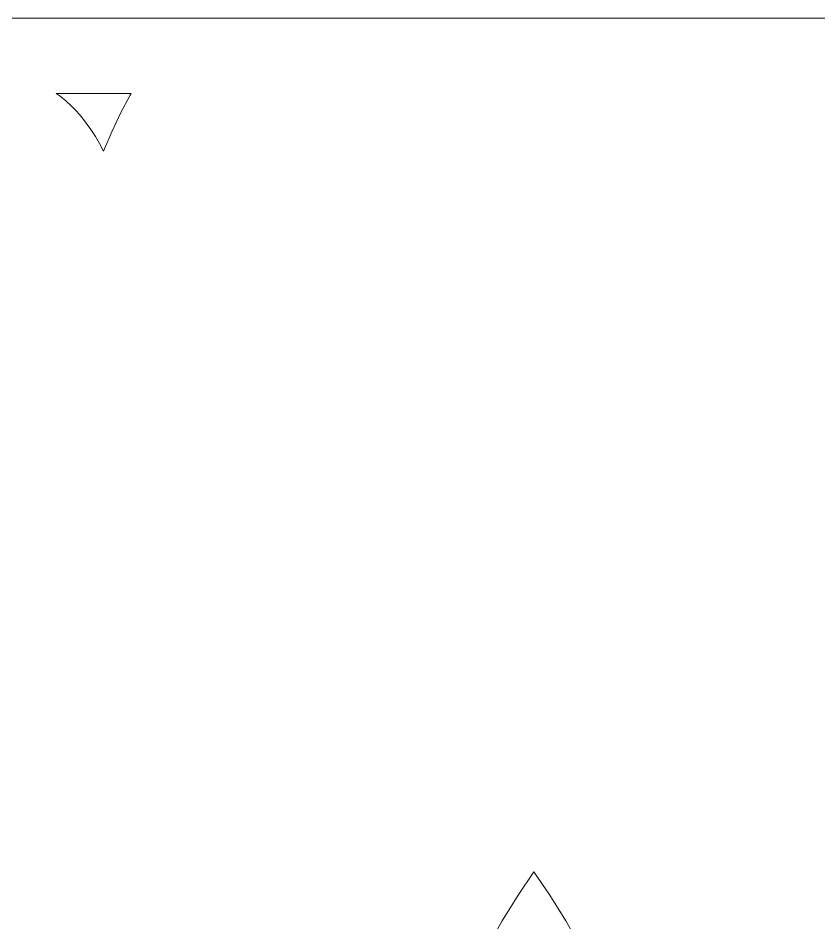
# Model space of a CAD drawing. Header units: centimetres. Extents: x -9.1 to 5.1, y -12.3 to 13.3.
# Drawn here: x -1.575 to 0.091, y -1.555 to 0.327 of the extents above; entities that cross this region are included whole.
import ezdxf

# ---------------------------------------------------------------- set-up
doc = ezdxf.new("R2010")
doc.units = ezdxf.units.CM
doc.header["$MEASUREMENT"] = 0
doc.layers.add('layer 1', color=7, linetype='Continuous')

msp = doc.modelspace()

# ---------------------------------------------------------------- linework, layer by layer
at = {"layer": 'layer 1', "color": 242, "lineweight": 9}
for points, knots in [([(5.08841, -12.32848), (5.08841, -12.32848), (-9.09402, -12.32848), (-9.09402, -12.32848), (-9.09402, -12.32848), (-9.09402, -12.32848), (-9.09402, 0.32731), (-9.09402, 0.32731), (-9.09402, 0.32731), (-9.09402, 0.32731), (5.0911, 0.32731), (5.0911, 0.32731), (5.0911, 0.32731), (5.0911, 0.32731), (5.0911, -12.32848), (5.0911, -12.32848), (5.0911, -12.32848), (5.0911, -12.32848), (5.08841, -12.32848), (5.08841, -12.32848)], [0, 0, 0, 0, 0.1666667, 0.1666667, 0.1666667, 0.1666667, 0.3333333, 0.3333333, 0.3333333, 0.3333333, 0.5, 0.5, 0.5, 0.5, 0.6666667, 0.6666667, 0.6666667, 0.6666667, 1, 1, 1, 1]), ([(-1.33978, 0.17057), (-1.33978, 0.17057), (-1.4959, 0.17057), (-1.4959, 0.17057), (-1.4959, 0.17057), (-1.4959, 0.17057), (-1.48754, 0.16457), (-1.48754, 0.16457), (-1.48754, 0.16457), (-1.48754, 0.16457), (-1.47597, 0.15513), (-1.47597, 0.15513), (-1.47597, 0.15513), (-1.47597, 0.15513), (-1.46473, 0.14484), (-1.46473, 0.14484), (-1.46473, 0.14484), (-1.46473, 0.14484), (-1.45384, 0.13371), (-1.45384, 0.13371), (-1.45384, 0.13371), (-1.45384, 0.13371), (-1.44334, 0.12176), (-1.44334, 0.12176), (-1.44334, 0.12176), (-1.44334, 0.12176), (-1.43321, 0.109), (-1.43321, 0.109), (-1.43321, 0.109), (-1.43321, 0.109), (-1.42354, 0.09545), (-1.42354, 0.09545), (-1.42354, 0.09545), (-1.42354, 0.09545), (-1.41429, 0.08114), (-1.41429, 0.08114), (-1.41429, 0.08114), (-1.41429, 0.08114), (-1.40552, 0.06608), (-1.40552, 0.06608), (-1.40552, 0.06608), (-1.40552, 0.06608), (-1.39722, 0.05029), (-1.39722, 0.05029), (-1.39722, 0.05029), (-1.39722, 0.05029), (-1.38024, 0.09076), (-1.38024, 0.09076), (-1.38024, 0.09076), (-1.38024, 0.09076), (-1.36182, 0.12965), (-1.36182, 0.12965), (-1.36182, 0.12965), (-1.36182, 0.12965), (-1.342, 0.16685), (-1.342, 0.16685), (-1.342, 0.16685), (-1.342, 0.16685), (-1.33978, 0.17057), (-1.33978, 0.17057)], [0, 0, 0, 0, 0.0625, 0.0625, 0.0625, 0.0625, 0.125, 0.125, 0.125, 0.125, 0.1875, 0.1875, 0.1875, 0.1875, 0.25, 0.25, 0.25, 0.25, 0.3125, 0.3125, 0.3125, 0.3125, 0.375, 0.375, 0.375, 0.375, 0.4375, 0.4375, 0.4375, 0.4375, 0.5, 0.5, 0.5, 0.5, 0.5625, 0.5625, 0.5625, 0.5625, 0.625, 0.625, 0.625, 0.625, 0.6875, 0.6875, 0.6875, 0.6875, 0.75, 0.75, 0.75, 0.75, 0.8125, 0.8125, 0.8125, 0.8125, 0.875, 0.875, 0.875, 0.875, 1, 1, 1, 1]), ([(-0.50162, -2.37929), (-0.50162, -2.37929), (-0.53435, -2.33105), (-0.53435, -2.33105), (-0.53435, -2.33105), (-0.53435, -2.33105), (-0.56785, -2.27725), (-0.56785, -2.27725), (-0.56785, -2.27725), (-0.56785, -2.27725), (-0.59976, -2.2214), (-0.59976, -2.2214), (-0.59976, -2.2214), (-0.59976, -2.2214), (-0.63002, -2.16357), (-0.63002, -2.16357), (-0.63002, -2.16357), (-0.63002, -2.16357), (-0.65859, -2.10385), (-0.65859, -2.10385), (-0.65859, -2.10385), (-0.65859, -2.10385), (-0.68546, -2.04232), (-0.68546, -2.04232), (-0.68546, -2.04232), (-0.68546, -2.04232), (-0.71055, -1.97907), (-0.71055, -1.97907), (-0.71055, -1.97907), (-0.71055, -1.97907), (-0.73383, -1.91417), (-0.73383, -1.91417), (-0.73383, -1.91417), (-0.73383, -1.91417), (-0.71055, -1.84926), (-0.71055, -1.84926), (-0.71055, -1.84926), (-0.71055, -1.84926), (-0.68546, -1.78601), (-0.68546, -1.78601), (-0.68546, -1.78601), (-0.68546, -1.78601), (-0.65859, -1.72449), (-0.65859, -1.72449), (-0.65859, -1.72449), (-0.65859, -1.72449), (-0.63002, -1.66477), (-0.63002, -1.66477), (-0.63002, -1.66477), (-0.63002, -1.66477), (-0.59976, -1.60694), (-0.59976, -1.60694), (-0.59976, -1.60694), (-0.59976, -1.60694), (-0.56785, -1.55109), (-0.56785, -1.55109), (-0.56785, -1.55109), (-0.56785, -1.55109), (-0.53435, -1.49729), (-0.53435, -1.49729), (-0.53435, -1.49729), (-0.53435, -1.49729), (-0.50162, -1.44905), (-0.50162, -1.44905), (-0.50162, -1.44905), (-0.50162, -1.44905), (-0.46889, -1.49729), (-0.46889, -1.49729), (-0.46889, -1.49729), (-0.46889, -1.49729), (-0.43539, -1.55109), (-0.43539, -1.55109), (-0.43539, -1.55109), (-0.43539, -1.55109), (-0.40348, -1.60694), (-0.40348, -1.60694), (-0.40348, -1.60694), (-0.40348, -1.60694), (-0.37321, -1.66477), (-0.37321, -1.66477), (-0.37321, -1.66477), (-0.37321, -1.66477), (-0.34465, -1.72449), (-0.34465, -1.72449), (-0.34465, -1.72449), (-0.34465, -1.72449), (-0.31778, -1.78601), (-0.31778, -1.78601), (-0.31778, -1.78601), (-0.31778, -1.78601), (-0.29269, -1.84926), (-0.29269, -1.84926), (-0.29269, -1.84926), (-0.29269, -1.84926), (-0.26941, -1.91417), (-0.26941, -1.91417), (-0.26941, -1.91417), (-0.26941, -1.91417), (-0.29269, -1.97907), (-0.29269, -1.97907), (-0.29269, -1.97907), (-0.29269, -1.97907), (-0.31778, -2.04232), (-0.31778, -2.04232), (-0.31778, -2.04232), (-0.31778, -2.04232), (-0.34465, -2.10385), (-0.34465, -2.10385), (-0.34465, -2.10385), (-0.34465, -2.10385), (-0.37321, -2.16357), (-0.37321, -2.16357), (-0.37321, -2.16357), (-0.37321, -2.16357), (-0.40348, -2.2214), (-0.40348, -2.2214), (-0.40348, -2.2214), (-0.40348, -2.2214), (-0.43539, -2.27725), (-0.43539, -2.27725), (-0.43539, -2.27725), (-0.43539, -2.27725), (-0.46889, -2.33105), (-0.46889, -2.33105), (-0.46889, -2.33105), (-0.46889, -2.33105), (-0.50162, -2.37929), (-0.50162, -2.37929)], [0, 0, 0, 0, 0.030303, 0.030303, 0.030303, 0.030303, 0.0606061, 0.0606061, 0.0606061, 0.0606061, 0.0909091, 0.0909091, 0.0909091, 0.0909091, 0.1212121, 0.1212121, 0.1212121, 0.1212121, 0.1515152, 0.1515152, 0.1515152, 0.1515152, 0.1818182, 0.1818182, 0.1818182, 0.1818182, 0.2121212, 0.2121212, 0.2121212, 0.2121212, 0.2424242, 0.2424242, 0.2424242, 0.2424242, 0.2727273, 0.2727273, 0.2727273, 0.2727273, 0.3030303, 0.3030303, 0.3030303, 0.3030303, 0.3333333, 0.3333333, 0.3333333, 0.3333333, 0.3636364, 0.3636364, 0.3636364, 0.3636364, 0.3939394, 0.3939394, 0.3939394, 0.3939394, 0.4242424, 0.4242424, 0.4242424, 0.4242424, 0.4545455, 0.4545455, 0.4545455, 0.4545455, 0.4848485, 0.4848485, 0.4848485, 0.4848485, 0.5151515, 0.5151515, 0.5151515, 0.5151515, 0.5454545, 0.5454545, 0.5454545, 0.5454545, 0.5757576, 0.5757576, 0.5757576, 0.5757576, 0.6060606, 0.6060606, 0.6060606, 0.6060606, 0.6363636, 0.6363636, 0.6363636, 0.6363636, 0.6666667, 0.6666667, 0.6666667, 0.6666667, 0.6969697, 0.6969697, 0.6969697, 0.6969697, 0.7272727, 0.7272727, 0.7272727, 0.7272727, 0.7575758, 0.7575758, 0.7575758, 0.7575758, 0.7878788, 0.7878788, 0.7878788, 0.7878788, 0.8181818, 0.8181818, 0.8181818, 0.8181818, 0.8484848, 0.8484848, 0.8484848, 0.8484848, 0.8787879, 0.8787879, 0.8787879, 0.8787879, 0.9090909, 0.9090909, 0.9090909, 0.9090909, 0.9393939, 0.9393939, 0.9393939, 0.9393939, 1, 1, 1, 1])]:
    msp.add_open_spline(points, degree=3, knots=knots, dxfattribs=at)

doc.saveas('drawing.dxf')
